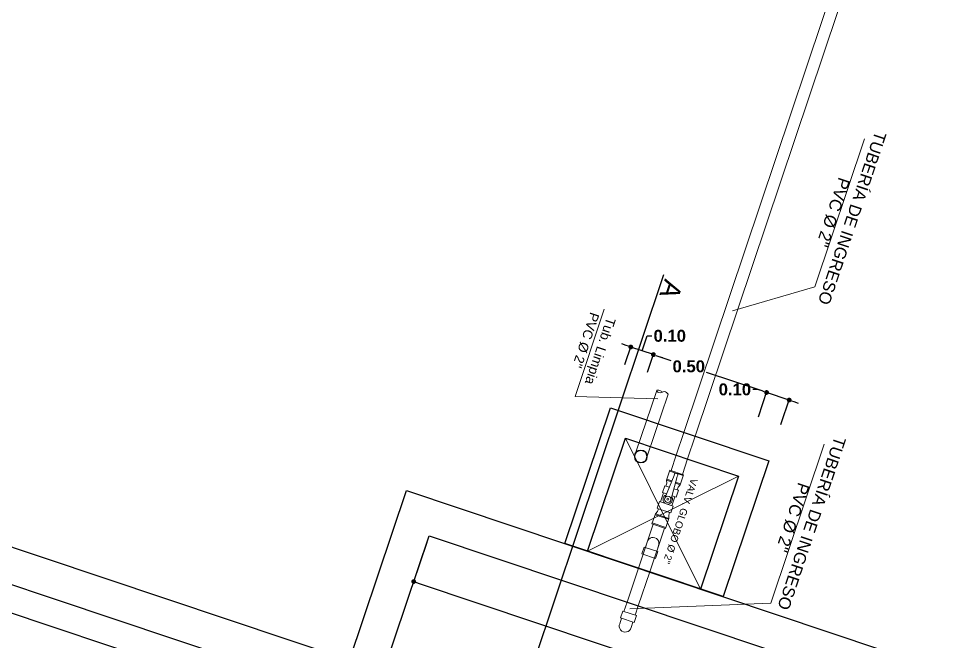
# Model space of a CAD drawing. Header units: metres. Extents: x 2572 to 5235, y 1556 to 2684.
# Drawn here: x 3444.769 to 3448.682, y 2288.783 to 2291.394 of the extents above; entities that cross this region are included whole.
import ezdxf

# ---------------------------------------------------------------- set-up
doc = ezdxf.new("R2010")
doc.units = ezdxf.units.M
doc.linetypes.add('DASHDOTX2', pattern=[50.8, 25.4, -12.7, 0, -12.7])
doc.linetypes.add('HIDDEN2', pattern=[4.7625, 3.175, -1.5875])
for name, color, linetype, lineweight in [('0-CONCRETO 0.30mm', 146, 'Continuous', 30), ('0-COTAS', 7, 'Continuous', 5), ('0-LINEA01 0.00mm', 1, 'Continuous', 0), ('0-LINEA1 0.00mm', 1, 'Continuous', 0), ('0-LINEA2 0.25mm', 6, 'Continuous', 25), ('0-TAPA METAL 0.15mm', 207, 'Continuous', 5), ('0-TEXTO 0.00mm', 7, 'Continuous', 5), ('0-TUBERIA 0.00mm', 140, 'Continuous', 0), ('0-TUBERIAS 0.13mm', 140, 'Continuous', 13), ('TEXTOS 02', 241, 'Continuous', 20)]:
    doc.layers.add(name, color=color, linetype=linetype, lineweight=lineweight)
doc.layers.add('graf-02', color=4, linetype='Continuous')
doc.styles.add('OA-CDC', font='arial.ttf', dxfattribs={"height": 0.04})
doc.styles.get("Standard").update_dxf_attribs({"font": 'arial.ttf'})
doc.styles.add('WMF-Arial0', font='arialbd.ttf')
doc.dimstyles.new('ESC 1 en 100', dxfattribs={"dimtxt": 0.05, "dimasz": 0.02, "dimexe": 0.01, "dimexo": 0.03, "dimgap": 0.01, "dimtad": 0, "dimtih": 1, "dimtoh": 1, "dimzin": 0, "dimdsep": 46, "dimtxsty": 'WMF-Arial0', "dimblk": 'DOT', "dimcen": 2.5, "dimdle": 0.03, "dimclrd": 256, "dimclre": 256, "dimclrt": 256, "dimazin": 0, "dimtfac": 1, "dimtmove": 0, "dimatfit": 1, "dimldrblk": 'DOT', "dimfxl": 0.04, "dimtolj": 1, "dimtzin": 0, "dimarcsym": 0})

# ---------------------------------------------------------------- blocks, each defined once
blk = doc.blocks.new('_Dot')
at = {"layer": 'graf-02', "color": 0, "lineweight": -2}
blk.add_line((-0.5, 0), (-1, 0), dxfattribs=at)
at = {"layer": 'graf-02', "color": 0, "const_width": 0.5}
blk.add_lwpolyline([(-0.25, 0, 1), (0.25, 0, 1)], format="xyb", close=True, dxfattribs=at)
blk = doc.blocks.new('*D35')
at = {"layer": '0-COTAS', "lineweight": -2, "transparency": 16777216}
for p, q in [((3447.8654, 2289.8393), (3447.8454, 2289.8393)), ((3447.8844, 2289.8329), (3447.8654, 2289.8393)), ((3447.869, 2289.7242), (3447.9065, 2289.836)), ((3447.9982, 2289.7948), (3447.9033, 2289.8266)), ((3447.9638, 2289.6924), (3448.0013, 2289.8043)), ((3448.0171, 2289.7884), (3448.0361, 2289.7821))]:
    blk.add_line(p, q, dxfattribs=at)
at = {"layer": 'Defpoints', "color": 0, "transparency": 16777216}
for p in [(3447.9033, 2289.8266), (3447.8595, 2289.6957), (3447.9543, 2289.6639)]:
    blk.add_point(p, dxfattribs=at)
at = {"layer": '0-COTAS', "lineweight": -2, "transparency": 16777216, "xscale": 0.02, "yscale": 0.02, "zscale": 0.02}
for p, rotation in [((3447.9033, 2289.8266), 341.4655210010615), ((3447.9982, 2289.7948), 161.4655210010615)]:
    blk.add_blockref('_Dot', p, dxfattribs=dict(at, rotation=rotation))
at = {"layer": '0-COTAS', "transparency": 16777216, "insert": (3447.7706, 2289.8393), "char_height": 0.05, "attachment_point": 5, "style": 'WMF-Arial0'}
blk.add_mtext('\\A1;0.10', dxfattribs=at)
blk = doc.blocks.new('*D36')
at = {"layer": '0-COTAS', "lineweight": -2, "transparency": 16777216}
for p, q in [((3447.4045, 2289.9115), (3447.4325, 2289.995)), ((3447.4482, 2289.9791), (3447.5025, 2289.9609)), ((3447.8844, 2289.8329), (3447.6521, 2289.9108)), ((3447.869, 2289.7242), (3447.9065, 2289.836))]:
    blk.add_line(p, q, dxfattribs=at)
at = {"layer": 'Defpoints', "color": 0, "transparency": 16777216}
for p in [(3447.4293, 2289.9855), (3447.3949, 2289.8831), (3447.8595, 2289.6957)]:
    blk.add_point(p, dxfattribs=at)
at = {"layer": '0-COTAS', "lineweight": -2, "transparency": 16777216, "xscale": 0.02, "yscale": 0.02, "zscale": 0.02}
for p, rotation in [((3447.4293, 2289.9855), 161.4655210010615), ((3447.9033, 2289.8266), 341.4655210010615)]:
    blk.add_blockref('_Dot', p, dxfattribs=dict(at, rotation=rotation))
at = {"layer": '0-COTAS', "transparency": 16777216, "insert": (3447.5773, 2289.9359), "char_height": 0.05, "attachment_point": 5, "style": 'WMF-Arial0'}
blk.add_mtext('\\A1;0.50', dxfattribs=at)
blk = doc.blocks.new('*D37')
at = {"layer": '0-COTAS', "lineweight": -2, "transparency": 16777216}
for p, q in [((3447.3819, 2290.0014), (3447.4029, 2290.064)), ((3447.4029, 2290.064), (3447.4229, 2290.064)), ((3447.3155, 2290.0236), (3447.2965, 2290.03)), ((3447.3097, 2289.9433), (3447.3376, 2290.0268)), ((3447.4293, 2289.9855), (3447.3345, 2290.0173)), ((3447.4293, 2289.9855), (3447.3345, 2290.0173)), ((3447.4045, 2289.9115), (3447.4325, 2289.995)), ((3447.4482, 2289.9791), (3447.4672, 2289.9728))]:
    blk.add_line(p, q, dxfattribs=at)
at = {"layer": 'Defpoints', "color": 0, "transparency": 16777216}
for p in [(3447.3345, 2290.0173), (3447.3001, 2289.9149), (3447.3949, 2289.8831)]:
    blk.add_point(p, dxfattribs=at)
at = {"layer": '0-COTAS', "lineweight": -2, "transparency": 16777216, "xscale": 0.02, "yscale": 0.02, "zscale": 0.02}
for p, rotation in [((3447.3345, 2290.0173), 341.4655210010615), ((3447.4293, 2289.9855), 161.4655210010615)]:
    blk.add_blockref('_Dot', p, dxfattribs=dict(at, rotation=rotation))
at = {"layer": '0-COTAS', "transparency": 16777216, "insert": (3447.4977, 2290.064), "char_height": 0.05, "attachment_point": 5, "style": 'WMF-Arial0'}
blk.add_mtext('\\A1;0.10', dxfattribs=at)
blk = doc.blocks.new('*D41')
at = {"layer": '0-COTAS', "lineweight": -2, "transparency": 16777216}
for p, q in [((3443.207, 2289.5034), (3443.1773, 2289.4148)), ((3443.1995, 2289.4179), (3444.5508, 2288.9649)), ((3446.0534, 2288.4611), (3444.702, 2288.9142)), ((3446.0988, 2288.5338), (3446.0691, 2288.4453))]:
    blk.add_line(p, q, dxfattribs=at)
at = {"layer": 'Defpoints', "color": 0, "transparency": 16777216}
for p in [(3443.2166, 2289.5318), (3443.1805, 2289.4243), (3446.1084, 2288.5623)]:
    blk.add_point(p, dxfattribs=at)
at = {"layer": '0-COTAS', "lineweight": -2, "transparency": 16777216, "xscale": 0.02, "yscale": 0.02, "zscale": 0.02}
for p, rotation in [((3443.1805, 2289.4243), 161.4655210010615), ((3446.0723, 2288.4548), 341.4655210010615)]:
    blk.add_blockref('_Dot', p, dxfattribs=dict(at, rotation=rotation))
at = {"layer": '0-COTAS', "transparency": 16777216, "insert": (3444.6264, 2288.9395), "char_height": 0.05, "attachment_point": 5, "style": 'WMF-Arial0'}
blk.add_mtext('\\A1;3.05', dxfattribs=at)
blk = doc.blocks.new('*D92')
at = {"layer": '0-COTAS', "lineweight": -2, "transparency": 16777216}
for p, q in [((3446.4795, 2289.1973), (3446.4215, 2289.0244)), ((3446.4436, 2289.0275), (3447.6385, 2288.6269)), ((3448.1861, 2288.6251), (3448.1281, 2288.4522)), ((3448.1123, 2288.468), (3447.7855, 2288.5776))]:
    blk.add_line(p, q, dxfattribs=at)
at = {"layer": 'Defpoints', "color": 0, "transparency": 16777216}
for p in [(3446.489, 2289.2257), (3446.4247, 2289.0338), (3448.1956, 2288.6535)]:
    blk.add_point(p, dxfattribs=at)
at = {"layer": '0-COTAS', "lineweight": -2, "transparency": 16777216, "xscale": 0.02, "yscale": 0.02, "zscale": 0.02}
for p, rotation in [((3446.4247, 2289.0338), 161.4655210010615), ((3448.1313, 2288.4617), 341.4655210010615)]:
    blk.add_blockref('_Dot', p, dxfattribs=dict(at, rotation=rotation))
at = {"layer": '0-COTAS', "transparency": 16777216, "insert": (3447.712, 2288.6022), "char_height": 0.05, "attachment_point": 5, "style": 'WMF-Arial0'}
blk.add_mtext('\\A1;1.80', dxfattribs=at)

msp = doc.modelspace()

# ---------------------------------------------------------------- linework, layer by layer
at = {"layer": '0-CONCRETO 0.30mm'}
for points in [[(3444.4225, 2282.9047), (3441.1515, 2284.0014), (3442.868, 2289.1213), (3443.0746, 2289.7376), (3446.156, 2288.7045), (3446.3945, 2289.4156), (3448.3855, 2288.7481), (3448.1471, 2288.037), (3451.2286, 2287.0039), (3451.0219, 2286.3876), (3449.3054, 2281.2677), (3446.0344, 2282.3643)], [(3443.2166, 2289.5318), (3446.3928, 2288.4669), (3446.4405, 2288.6091)], [(3446.4405, 2288.6091), (3446.2983, 2288.6568), (3446.489, 2289.2257), (3448.1956, 2288.6535), (3448.0049, 2288.0846), (3447.8627, 2288.1323)]]:
    msp.add_lwpolyline(points, dxfattribs=at)
for points in [[(3447.9126, 2289.5395), (3447.7218, 2288.9706), (3447.0581, 2289.1931), (3447.2489, 2289.762)], [(3447.786, 2289.4764), (3447.627, 2289.0024), (3447.153, 2289.1613), (3447.3119, 2289.6354)]]:
    msp.add_lwpolyline(points, close=True, dxfattribs=at)
at = {"layer": '0-LINEA01 0.00mm', "lineweight": 0}
msp.add_lwpolyline([(3447.4482, 2289.7997), (3447.1007, 2289.8101), (3447.2233, 2290.1757)], dxfattribs=at)
at = {"layer": '0-LINEA1 0.00mm'}
for points in [[(3447.7613, 2290.1692), (3448.1062, 2290.2698), (3448.314, 2290.8897)], [(3447.3302, 2288.9195), (3447.9211, 2288.9438), (3448.1445, 2289.6101)]]:
    msp.add_lwpolyline(points, dxfattribs=at)
at = {"layer": '0-LINEA2 0.25mm', "linetype": 'DASHDOTX2', "ltscale": 0.3}
msp.add_lwpolyline([(3447.4714, 2290.3202), (3444.245, 2280.6966)], dxfattribs=at)
at = {"layer": '0-TAPA METAL 0.15mm'}
msp.add_lwpolyline([(3447.786, 2289.4764), (3447.153, 2289.1613), (3447.627, 2289.0024), (3447.3119, 2289.6354)], dxfattribs=at)
at = {"layer": '0-TUBERIA 0.00mm', "linetype": 'HIDDEN2', "ltscale": 0.25}
for p, q in [((3447.5252, 2289.5638), (3447.557, 2289.6587)), ((3447.5726, 2289.548), (3447.6044, 2289.6428)), ((3447.3663, 2289.0898), (3447.3186, 2288.9476)), ((3447.4137, 2289.0739), (3447.366, 2288.9317))]:
    msp.add_line(p, q, dxfattribs=at)
at = {"layer": '0-TUBERIA 0.00mm'}
for p, q in [((3447.3955, 2289.1769), (3447.4031, 2289.1994)), ((3447.3811, 2289.1498), (3447.3907, 2289.1785)), ((3447.4381, 2289.1307), (3447.3811, 2289.1498)), ((3447.4477, 2289.1594), (3447.3907, 2289.1785)), ((3447.4477, 2289.1594), (3447.4381, 2289.1307)), ((3447.4505, 2289.1835), (3447.4429, 2289.161)), ((3447.4381, 2289.1307), (3447.4333, 2289.1323)), ((3447.3055, 2288.9084), (3447.3186, 2288.9476)), ((3447.3529, 2288.8925), (3447.366, 2288.9317)), ((3447.2883, 2288.8572), (3447.2959, 2288.8798)), ((3447.2911, 2288.8814), (3447.3007, 2288.91)), ((3447.2911, 2288.8814), (3447.3481, 2288.8623)), ((3447.3007, 2288.91), (3447.3055, 2288.9084)), ((3447.3007, 2288.91), (3447.3577, 2288.8909)), ((3447.3577, 2288.8909), (3447.3481, 2288.8623)), ((3447.3433, 2288.8639), (3447.3357, 2288.8413))]:
    msp.add_line(p, q, dxfattribs=at)
for centre, start, end in [((3447.4276, 2289.1939), 335.6827, 167.2484), ((3447.3112, 2288.8469), 155.6827, 347.2484)]:
    msp.add_arc(centre, 0.0251, start, end, dxfattribs=at)
at = {"layer": '0-TUBERIAS 0.13mm', "lineweight": 18, "ltscale": 0.6}
for p, q in [((3447.356, 2289.5758), (3447.4431, 2289.8355)), ((3447.4034, 2289.5599), (3447.4905, 2289.8196)), ((3447.5252, 2289.5638), (3447.5035, 2289.4992)), ((3447.5726, 2289.548), (3447.5509, 2289.4833)), ((3447.4987, 2289.5008), (3447.4847, 2289.4589)), ((3447.5558, 2289.4817), (3447.4987, 2289.5008)), ((3447.5161, 2289.4783), (3447.4769, 2289.3829)), ((3447.5068, 2289.4556), (3447.486, 2289.4626)), ((3447.5545, 2289.4779), (3447.4975, 2289.497)), ((3447.5283, 2289.4742), (3447.5022, 2289.3745)), ((3447.5172, 2289.4853), (3447.5161, 2289.4783)), ((3447.5256, 2289.4864), (3447.5213, 2289.4878)), ((3447.5256, 2289.4864), (3447.5299, 2289.4849)), ((3447.5317, 2289.4804), (3447.5283, 2289.4742)), ((3447.5417, 2289.4398), (3447.5558, 2289.4817)), ((3447.4769, 2289.4357), (3447.4673, 2289.407)), ((3447.4769, 2289.4357), (3447.4817, 2289.4341)), ((3447.496, 2289.4293), (3447.4769, 2289.4357)), ((3447.4856, 2289.4457), (3447.4817, 2289.4341)), ((3447.4817, 2289.4341), (3447.496, 2289.4293)), ((3447.4847, 2289.4589), (3447.4856, 2289.4457)), ((3447.5053, 2289.452), (3447.4847, 2289.4589)), ((3447.5339, 2289.4166), (3447.5149, 2289.423)), ((3447.5149, 2289.423), (3447.5291, 2289.4182)), ((3447.5417, 2289.4398), (3447.5211, 2289.4467)), ((3447.543, 2289.4435), (3447.5221, 2289.4505)), ((3447.5291, 2289.4182), (3447.533, 2289.4298)), ((3447.5417, 2289.4398), (3447.533, 2289.4298)), ((3447.4721, 2289.4054), (3447.4595, 2289.3679)), ((3447.4844, 2289.4013), (3447.4673, 2289.407)), ((3447.5069, 2289.352), (3447.5195, 2289.3895)), ((3447.5243, 2289.3879), (3447.5072, 2289.3937)), ((3447.5243, 2289.3879), (3447.5339, 2289.4166)), ((3447.4547, 2289.3695), (3447.4451, 2289.3409)), ((3447.4547, 2289.3695), (3447.5117, 2289.3504)), ((3447.5021, 2289.3218), (3447.5117, 2289.3504)), ((3447.4373, 2289.3176), (3447.4233, 2289.2758)), ((3447.4361, 2289.3139), (3447.4931, 2289.2948)), ((3447.4373, 2289.3176), (3447.446, 2289.3276)), ((3447.4373, 2289.3176), (3447.4944, 2289.2985)), ((3447.4451, 2289.3409), (3447.4499, 2289.3393)), ((3447.4499, 2289.3393), (3447.446, 2289.3276)), ((3447.5021, 2289.3218), (3447.4499, 2289.3393)), ((3447.4973, 2289.3234), (3447.4499, 2289.3393)), ((3447.4934, 2289.3118), (3447.4973, 2289.3234)), ((3447.4944, 2289.2985), (3447.4934, 2289.3118)), ((3447.4281, 2289.2742), (3447.3663, 2289.0898)), ((3447.4233, 2289.2758), (3447.4803, 2289.2567)), ((3447.4246, 2289.2795), (3447.4816, 2289.2604)), ((3447.4803, 2289.2567), (3447.4944, 2289.2985)), ((3447.4755, 2289.2583), (3447.4137, 2289.0739))]:
    msp.add_line(p, q, dxfattribs=at)
for points in [[(3448.5219, 2292.5366), (3447.557, 2289.6587)], [(3448.5608, 2292.4954), (3447.6044, 2289.6428)]]:
    msp.add_lwpolyline(points, dxfattribs=at)
for centre, radius in [((3447.3765, 2289.5582), 0.027), ((3447.3765, 2289.5582), 0.025), ((3447.4895, 2289.3787), 0.0133), ((3447.4895, 2289.3787), 0.00409)]:
    msp.add_circle(centre, radius, dxfattribs=at)
for centre, radius, start, end in [((3447.5203, 2289.4848), 0.00314, 71.4655, 171.462), ((3447.5289, 2289.4819), 0.00314, 331.4691, 71.4655), ((3447.4895, 2289.3787), 0.0198, 109.8437, 33.0874)]:
    msp.add_arc(centre, radius, start, end, dxfattribs=at)
at = {"layer": '0-TUBERIAS 0.13mm', "lineweight": 5, "ltscale": 0.6}
msp.add_spline([(3447.4905, 2289.8196), (3447.4768, 2289.8303), (3447.4506, 2289.8259), (3447.4431, 2289.8355), (3447.4565, 2289.8348), (3447.4658, 2289.8283)], degree=3, dxfattribs=at)

# ---------------------------------------------------------------- texts
at = {"layer": '0-LINEA2 0.25mm', "style": 'OA-CDC'}
msp.add_text('A', height=0.08, rotation=251.4655, dxfattribs=at).set_placement((3447.4777, 2290.3062))
at = {"layer": '0-TEXTO 0.00mm', "style": 'OA-CDC'}
for s, height, p in [('PVC Ø 2"', 0.04, (3447.1655, 2290.1661)), ('Tub. Limpia', 0.04, (3447.2343, 2290.1446)), ('VALV. GLOBO Ø 2"', 0.03, (3447.587, 2289.4688))]:
    msp.add_text(s, height=height, rotation=251.4655, dxfattribs=at).set_placement(p)
at = {"layer": 'TEXTOS 02', "char_height": 0.05, "attachment_point": 1, "rotation": 251.4655}
for insert in [(3448.2867, 2290.5518), (3448.1171, 2289.2722)]:
    msp.add_mtext('\\pi-0.37797;TUBERÍA DE INGRESO\\P\\pi-0.14587;PVC Ø 2"', dxfattribs=dict(at, insert=insert))

# ---------------------------------------------------------------- dimensions: what is measured, and where the dimension line sits
at = {"layer": '0-COTAS'}
for base, p1, p2, picture, middle in [((3447.3345, 2290.0173), (3447.3949, 2289.8831), (3447.3001, 2289.9149), '*D37', (3447.4329, 2290.064)), ((3443.1805, 2289.4243), (3446.1084, 2288.5623), (3443.2166, 2289.5318), '*D41', (3444.6264, 2288.9395))]:
    dim = msp.add_linear_dim(base=base, p1=p1, p2=p2, angle=341.4655, dimstyle='ESC 1 en 100', override={"dimtmove": 1}, dxfattribs=at)
    dim.commit()
    dim.dimension.update_dxf_attribs({"geometry": picture, "text_midpoint": middle})
dim = msp.add_linear_dim(base=(3447.4293, 2289.9855), p1=(3447.8595, 2289.6957), p2=(3447.3949, 2289.8831), angle=341.4655, dimstyle='ESC 1 en 100', override={"dimtmove": 1}, dxfattribs=at)
dim.commit()
dim.dimension.update_dxf_attribs({"geometry": '*D36', "text_midpoint": (3447.5773, 2289.9359), "dimtype": 160})
dim = msp.add_linear_dim(base=(3447.9033, 2289.8266), p1=(3447.9543, 2289.6639), p2=(3447.8595, 2289.6957), angle=341.4655, dimstyle='ESC 1 en 100', dxfattribs=at)
dim.commit()
dim.dimension.update_dxf_attribs({"geometry": '*D35', "text_midpoint": (3447.7706, 2289.8393)})
dim = msp.add_linear_dim(base=(3446.4247, 2289.0338), p1=(3448.1956, 2288.6535), p2=(3446.489, 2289.2257), angle=341.4655, dimstyle='ESC 1 en 100', dxfattribs=at)
dim.commit()
dim.dimension.update_dxf_attribs({"geometry": '*D92', "text_midpoint": (3447.712, 2288.6022), "dimtype": 160})

doc.saveas('drawing.dxf')
